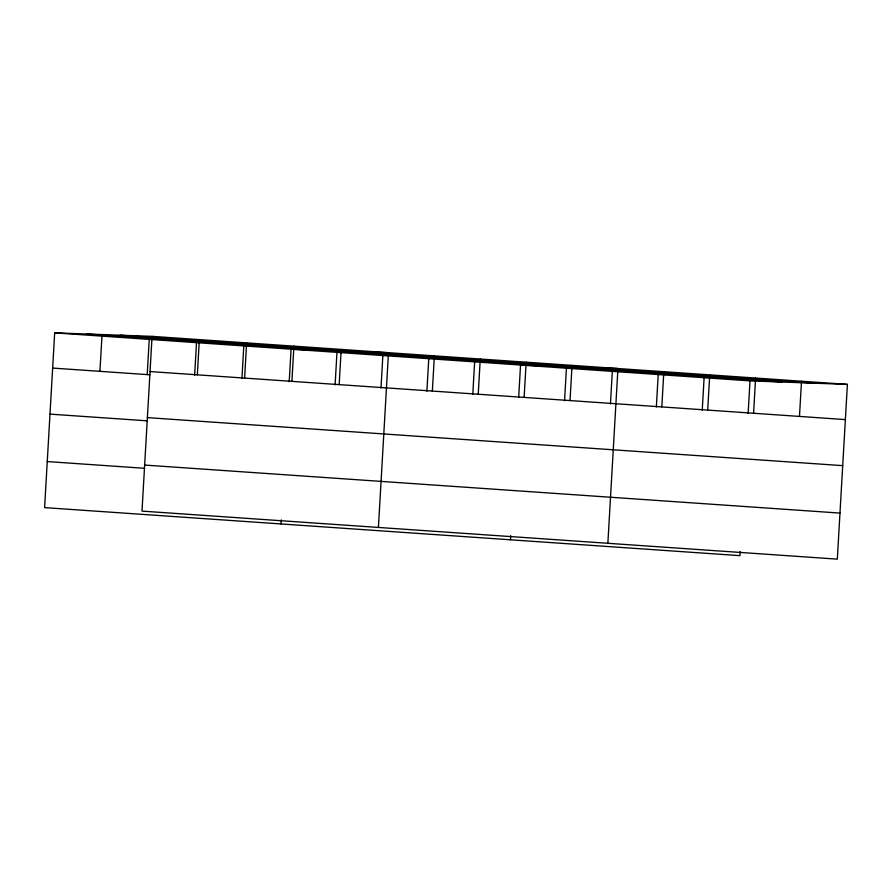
<?xml version="1.0" encoding="UTF-8"?>
<svg xmlns="http://www.w3.org/2000/svg" width="892" height="892" viewBox="0 0 892 892"><rect width="100%" height="100%" fill="white"/><g stroke="black" fill="none" stroke-linecap="round" stroke-linejoin="round"><path stroke-width="1.34" d="M152.075 336.351L141.995 511.116L837.32 559.139L847.4 384.385L152.075 336.351L54.68 332.861L44.6 507.615L739.925 555.649L740.159 551.579M99.926 371.34L101.956 336.117M147.213 374.607L149.243 339.384M194.646 375.164L196.519 342.651M197.333 374.83L199.362 339.618M241.933 378.42L243.806 345.918M244.609 378.097L246.638 342.885M281.013 523.95L281.248 519.88M289.209 381.687L291.082 349.185L388.488 352.686L378.409 527.44M291.896 381.363L293.925 346.152M335.102 384.865L336.975 352.351M339.172 384.63L341.201 349.419M380.995 388.031L382.869 355.529M426.889 391.198L428.762 358.695M432.352 391.064L434.382 355.852M472.782 394.375L474.655 361.862M478.235 394.242L480.264 359.019M510.469 539.794L510.703 535.735M518.665 397.542L520.549 365.04L617.944 368.53L607.865 543.295M524.128 397.408L526.157 362.197M564.558 400.709L566.431 368.206M570.021 400.575L572.051 365.363M610.451 403.875L612.325 371.373M656.345 407.053L658.218 374.54M661.808 406.919L663.838 371.708M702.238 410.22L704.111 377.717M707.691 410.086L709.731 374.874M748.132 413.386L750.005 380.884L847.4 384.385M753.584 413.252L755.613 378.041M799.477 416.43L801.507 381.218M119.929 335.202L815.255 383.226M86.814 334.009L782.139 382.044M54.68 332.861L750.005 380.884M150.046 371.563L845.371 419.597M52.65 368.073L149.912 374.785M147.392 417.623L842.717 465.646M49.985 414.122L147.258 420.834M144.66 465.067L839.974 513.09M47.254 461.565L144.526 468.289"/></g></svg>
